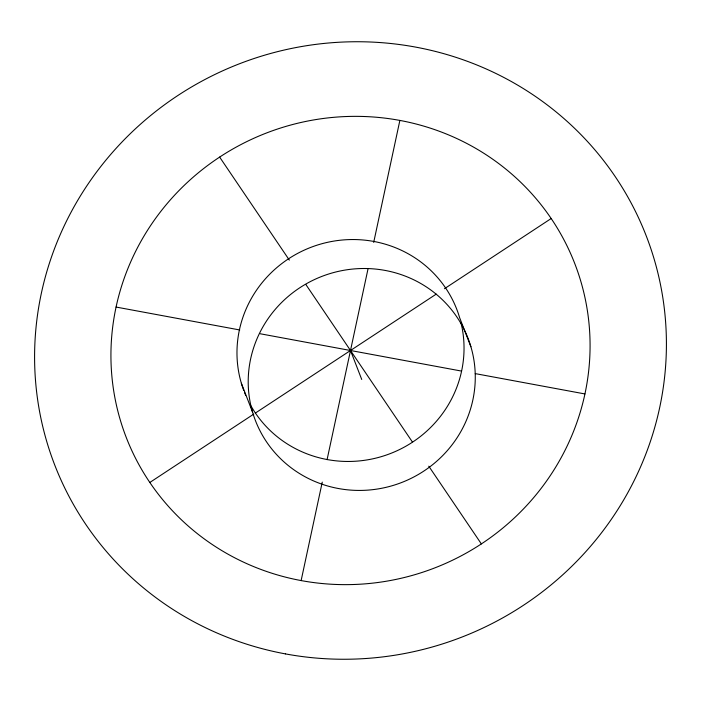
<?xml version="1.0" encoding="UTF-8"?>
<svg xmlns="http://www.w3.org/2000/svg" width="701" height="701" viewBox="0 0 701 701"><rect width="100%" height="100%" fill="white"/><g stroke="black" fill="none" stroke-linecap="round" stroke-linejoin="round"><path stroke-width="1.05" d="M301.132 580.577A240.522 233.17 -21.2 0 0 578.211 273.083A240.522 233.17 -21.2 0 0 172.166 197.831A240.522 233.17 -21.2 0 0 301.132 580.577L322.258 482.13M327.078 459.654L367.955 269.166M373.694 242.415L399.868 120.423M149.821 482.472L253.806 414.081M255.637 412.889L436.241 294.113M444.452 288.716L551.179 218.528M116.068 307.056L239.733 329.969M260.167 333.755L461.267 371.031M475.243 373.615L584.932 393.944M219.641 157.085L289.355 260.124M305.864 284.518L412.258 441.788M428.767 466.183L481.359 543.915M470.897 346.732A113.983 110.504 -21.2 0 0 280.12 304.015A113.983 110.504 -21.2 0 0 334.184 487.651A113.983 110.504 -21.2 0 0 470.897 346.732L459.654 317.763A113.983 110.504 -21.2 0 0 315.616 245.639A113.983 110.504 -21.2 0 0 243.703 390.317M350.5 350.5L361.734 379.469M241.346 383.237L252.579 412.197M461.039 322.916A113.983 110.504 -21.2 0 1 391.14 453.258A113.983 110.504 -21.2 0 1 250.967 405.897M245.7 395.311A113.983 110.504 -21.2 0 1 244.465 392.323M285.395 653.893A317.167 307.476 -21.2 0 0 650.773 248.417A317.167 307.476 -21.2 0 0 115.332 149.182A317.167 307.476 -21.2 0 0 285.395 653.893"/></g></svg>
